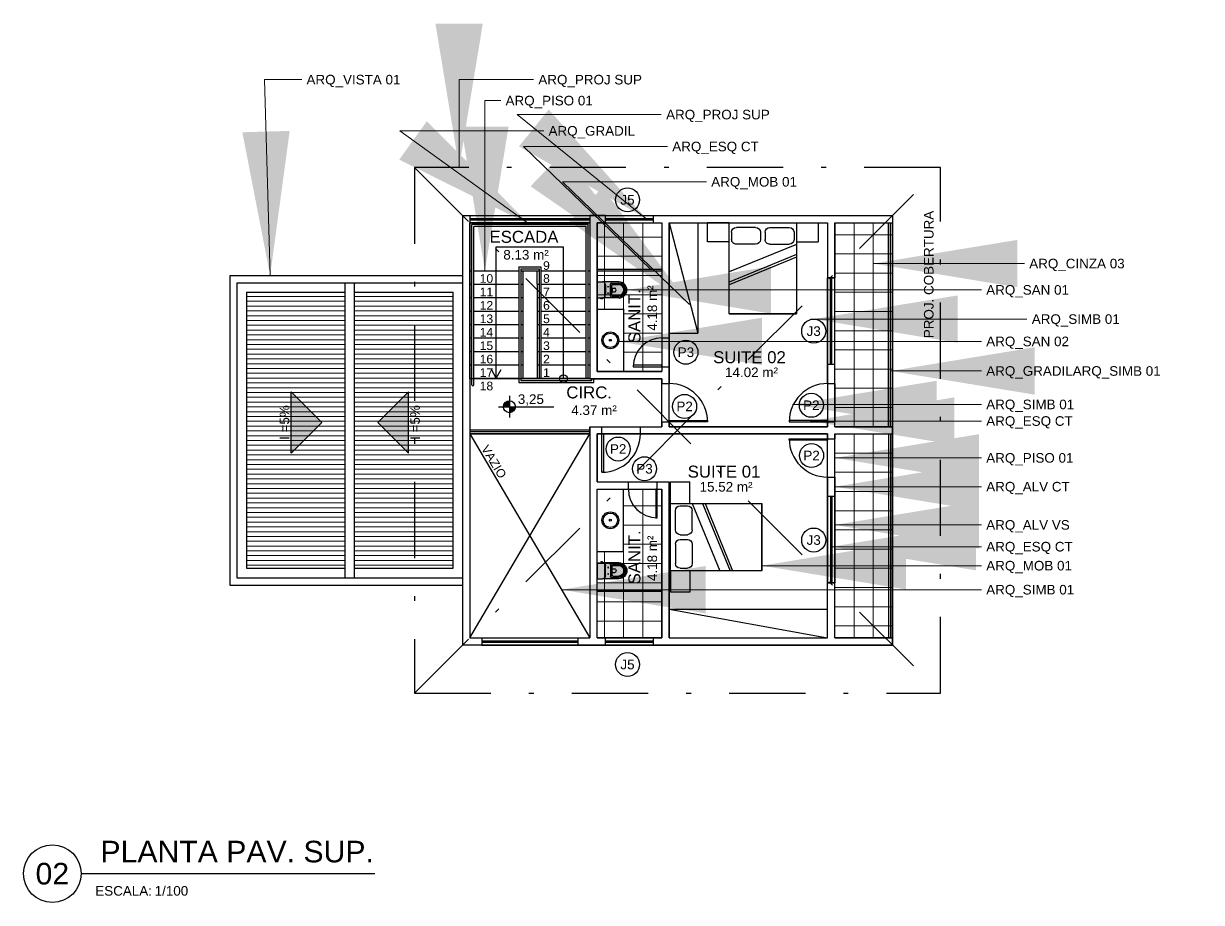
# Model space of a CAD drawing. Header units: metres. Extents: x -41.5 to 48.2, y -38.6 to 8.1.
# Drawn here: x -41.52 to -16.99, y -38.63 to -20.32 of the extents above; entities that cross this region are included whole.
import ezdxf
from ezdxf.enums import TextEntityAlignment as Align

# ---------------------------------------------------------------- set-up
doc = ezdxf.new("R2010")
doc.units = ezdxf.units.M
doc.header["$LTSCALE"] = 0.25
doc.linetypes.add('DASHDOT2', pattern=[12.7, 6.35, -3.175, 0, -3.175])
doc.layers.add('ARQ_0_AREAS', color=7, linetype='Continuous', true_color=0x5a1694, plot=False)
for name, color, linetype in [('ARQ_ALV CT', 4, 'Continuous'), ('ARQ_ALV VS', 2, 'Continuous'), ('ARQ_ESQ CT', 30, 'Continuous'), ('ARQ_GRADIL', 2, 'Continuous'), ('ARQ_METAL CT', 2, 'Continuous'), ('ARQ_MOB 01', 1, 'Continuous'), ('ARQ_PISO 01', 1, 'Continuous'), ('ARQ_PROJ SUP', 1, 'DASHDOT2'), ('ARQ_SAN 01', 1, 'Continuous'), ('ARQ_SAN 02', 2, 'Continuous'), ('ARQ_SIMB 01', 1, 'Continuous'), ('ARQ_TXT 01', 1, 'Continuous'), ('ARQ_VISTA 01', 1, 'Continuous'), ('LOUÇA', 2, 'Continuous'), ('SIMB_01', 1, 'Continuous'), ('SIMB_02', 2, 'Continuous'), ('SIMB_PREENCHIMENTO', 253, 'Continuous'), ('SIMB_TXT', 1, 'Continuous')]:
    doc.layers.add(name, color=color, linetype=linetype)
for name, color, linetype, lineweight in [('ARQ_CINZA 03', 252, 'Continuous', 9), ('ARQ_CINZA 04', 253, 'Continuous', 9), ('ARQ_CINZA 06', 255, 'Continuous', 9)]:
    doc.layers.add(name, color=color, linetype=linetype, lineweight=lineweight)
doc.layers.add('ARQ_COTA_AZUL', color=5, linetype='Continuous', lineweight=20, true_color=0x0000ff)
doc.styles.add('Annot_1.8mm', font='arial.ttf', dxfattribs={"height": 1.8})
doc.styles.add('Annot_2.0mm', font='arial.ttf', dxfattribs={"height": 2})
doc.styles.add('Annot_2.5mm', font='arial.ttf', dxfattribs={"height": 2.5})
doc.styles.add('cota', font='arial.ttf')
doc.styles.add('SIMB', font='arial.ttf')
doc.dimstyles.new('Info 01 - annot', dxfattribs={"dimtxt": 2, "dimasz": 3, "dimexe": 1, "dimexo": 1, "dimgap": 1, "dimtad": 1, "dimzin": 4, "dimtxsty": 'cota', "dimblk": 'DOTSMALL', "dimcen": 2, "dimdle": 1, "dimclrd": 256, "dimclre": 256, "dimclrt": 1, "dimazin": 2, "dimtfac": 0.09, "dimtix": 1, "dimtmove": 2, "dimatfit": 2, "dimfxl": 5, "dimfxlon": 1, "dimtolj": 1, "dimtzin": 4, "dimlwd": -1, "dimarcsym": 1})
pattern_1 = [(180, (47850.90202, 23400.09065), (-1e-17, -0.1), [])]
pattern_2 = [(270, (-28.221, -27.57218), (0.4, -2e-16), []), (0, (-28.221, -27.57218), (0, 0.4), [])]

# ---------------------------------------------------------------- blocks, each defined once
blk = doc.blocks.new('inclinacao')
at = {"layer": 'ARQ_CINZA 06'}
blk.add_hatch(color=256, dxfattribs=at).paths.add_polyline_path([(0, 0), (-6.36, -6.36), (6.36, -6.36)])
at = {"layer": 'SIMB_01'}
blk.add_lwpolyline([(0, 0), (-6.36, -6.36), (6.36, -6.36), (0, 0)], dxfattribs=at)
at = {"layer": 'SIMB_01', "style": 'Annot_2.0mm'}
blk.add_attdef('INCLINACAO', text='', height=2, dxfattribs=at).set_placement((0, -7.75), align=Align.MIDDLE_CENTER)
blk = doc.blocks.new('nivel_PB_A_D')
at = {"layer": 'SIMB_PREENCHIMENTO', "transparency": 33554587}
h = blk.add_hatch(color=256, dxfattribs=at)
h.dxf.hatch_style = 1
h.paths.add_polyline_path([(0, 1.25, 0.414214), (-1.25, 0), (0, 0)])
h.paths.add_polyline_path([(1.25, 0), (0, 0), (0, -1.25, 0.414214)])
at = {"layer": 'SIMB_01'}
for p, q in [((-2.25, 0), (9.25, 0)), ((0, 2.25), (0, -2.25))]:
    blk.add_line(p, q, dxfattribs=at)
blk.add_circle((0, 0), 1.25, dxfattribs=at)
at = {"layer": 'SIMB_TXT', "style": 'SIMB'}
blk.add_attdef('00,00', (1.76, 0.58), '', height=2, dxfattribs=at)
blk = doc.blocks.new('VASO_BELL')
at = {"true_color": 0xffffff}
h = blk.add_hatch(color=7, dxfattribs=at)
h.dxf.hatch_style = 1
edge = h.paths.add_edge_path()
edge.add_line((0, 0), (0.37, 0))
edge.add_line((0.37, 0), (0.37, -0.126))
edge.add_line((0.37, -0.126), (0.37, -0.505))
edge.add_arc((0.185, -0.505), 0.185, 180, 360, ccw=False)
edge.add_line((0, -0.505), (0, -0.126))
edge.add_line((0, -0.126), (0, 0))
h = blk.add_hatch(color=7, dxfattribs=at)
h.dxf.hatch_style = 1
h.paths.add_polyline_path([(-0.007, -0.086), (-0.022, -0.086), (-0.022, -0.121), (-0.007, -0.121)])
h = blk.add_hatch(color=7, dxfattribs=at)
h.dxf.hatch_style = 1
h.paths.add_polyline_path([(0, -0.089), (-0.007, -0.089), (-0.007, -0.117), (0, -0.117)])
at = {"layer": 'ARQ_SAN 01'}
for p, q in [((0.056, -0.361), (0.056, -0.505)), ((0.062, -0.361), (0.062, -0.505)), ((0.082, -0.336), (0.288, -0.336)), ((0.082, -0.342), (0.288, -0.342)), ((0.141, -0.353), (0.141, -0.406)), ((0.229, -0.353), (0.229, -0.406)), ((0.308, -0.361), (0.308, -0.505)), ((0.314, -0.361), (0.314, -0.505))]:
    blk.add_line(p, q, dxfattribs=at)
for centre in [(0.11, -0.255), (0.26, -0.255)]:
    blk.add_circle(centre, 0.0075, dxfattribs=at)
for centre, radius, start, end in [((0.185, -0.505), 0.129, 179.7773, 0.2227), ((0.082, -0.361), 0.025, 90, 180), ((0.082, -0.361), 0.019, 90, 180), ((0.185, -0.499), 0.123, 182.6006, 357.3994), ((0.191, -0.592), 0.244, 91.4264, 101.8331), ((0.168, -0.406), 0.027, 180, 229.1678), ((0.185, -0.386), 0.053, 229.1678, 310.8322), ((0.179, -0.592), 0.244, 78.1669, 88.5736), ((0.202, -0.406), 0.027, 310.8322, 0), ((0.288, -0.361), 0.025, 0, 90), ((0.288, -0.361), 0.019, 0, 90)]:
    blk.add_arc(centre, radius, start, end, dxfattribs=at)
at = {"layer": 'ARQ_SAN 02'}
for p, q in [((0, 0), (0, -0.126)), ((0, 0), (0.37, 0)), ((0.37, 0), (0.37, -0.126)), ((-0.022, -0.086), (-0.007, -0.086)), ((-0.022, -0.121), (-0.022, -0.086)), ((-0.022, -0.121), (-0.007, -0.121)), ((-0.007, -0.121), (-0.007, -0.086)), ((0, -0.089), (-0.007, -0.089)), ((0, -0.117), (-0.007, -0.117)), ((0, -0.505), (0, -0.126)), ((0.301, -0.195), (0.069, -0.195)), ((0.37, -0.505), (0.37, -0.126)), ((0.026, -0.331), (0.026, -0.505)), ((0.051, -0.306), (0.319, -0.306)), ((0.344, -0.331), (0.344, -0.505))]:
    blk.add_line(p, q, dxfattribs=at)
for centre, radius, start, end in [((0.069, -0.126), 0.069, 180, 270), ((0.301, -0.126), 0.069, 270, 0), ((0.185, -0.505), 0.185, 180, 0), ((0.051, -0.331), 0.025, 90, 180), ((0.185, -0.505), 0.159, 180, 0), ((0.319, -0.331), 0.025, 0, 90)]:
    blk.add_arc(centre, radius, start, end, dxfattribs=at)
blk = doc.blocks.new('*U25')
at = {"layer": 'SIMB_02'}
blk.add_line((6, 0), (67.14, 0), dxfattribs=at)
blk.add_circle((0, 0), 6, dxfattribs=at)
at = {"layer": 'SIMB_TXT', "style": 'SIMB'}
blk.add_text('ESCALA:', height=2, dxfattribs=at).set_placement((8.94, -4.58))
blk.add_attdef('TITULO_DO_DESENHO', text='', height=4.5, dxfattribs=at).set_placement((10.02, 1), align=Align.BOTTOM_LEFT)
blk.add_attdef('NUM', text='', height=4.5, dxfattribs=at).set_placement((0, 0), align=Align.MIDDLE_CENTER)
blk.add_attdef('ESCALA', (21.3, -4.58), '', height=2, dxfattribs=at)
blk = doc.blocks.new('*U24')
at = {"layer": 'SIMB_02'}
blk.add_circle((0, 0), 2.5, dxfattribs=at)
at = {"layer": 'SIMB_TXT', "style": 'SIMB'}
blk.add_attdef('CDESQ', text='', height=2, dxfattribs=at).set_placement((0, 0), align=Align.MIDDLE_CENTER)
blk = doc.blocks.new('CAMA 180')
at = {"layer": 'ARQ_MOB 01'}
for p, q in [((0.4, 1.15), (0, 1.15)), ((0, 0.7), (0, 1.15)), ((0.4, 0.7), (0.4, 1.15)), ((1.9, 0.7), (0, 0.7)), ((0, 0.7), (0, -0.7)), ((0.1, 0.15), (0.1, 0.55)), ((0.2, 0.65), (0.35, 0.65)), ((0.45, 0.15), (0.45, 0.55)), ((0.452, -0.7), (1.026, 0.7)), ((0.665, -0.7), (1.239, 0.7)), ((0.718, -0.7), (1.292, 0.7)), ((1.9, -0.7), (1.9, 0.7)), ((1.9, 0.7), (1.9, -0.7)), ((0.2, 0.05), (0.35, 0.05)), ((0.1, -0.15), (0.1, -0.55)), ((0.2, -0.05), (0.35, -0.05)), ((0.45, -0.15), (0.45, -0.55)), ((0, -0.7), (1.9, -0.7)), ((0, -0.7), (0, -1.15)), ((0.2, -0.65), (0.35, -0.65)), ((0.4, -0.7), (0.4, -1.15)), ((0, -1.15), (0.4, -1.15))]:
    blk.add_line(p, q, dxfattribs=at)
for centre, start, end in [((0.2, 0.55), 90, 180), ((0.35, 0.55), 0, 90), ((0.2, 0.15), 180, 270), ((0.35, 0.15), 270, 0), ((0.2, -0.15), 90, 180), ((0.35, -0.15), 0, 90), ((0.2, -0.55), 180, 270), ((0.35, -0.55), 270, 0)]:
    blk.add_arc(centre, 0.1, start, end, dxfattribs=at)
blk = doc.blocks.new('_DotSmall')
at = {"color": 0, "linetype": 'ByBlock', "const_width": 0.5}
blk.add_lwpolyline([(-0.0625, 0, 1), (0.0625, 0, 1)], format="xyb", close=True, dxfattribs=at)

msp = doc.modelspace()

# ---------------------------------------------------------------- hatches: boundary and pattern name
at = {"layer": 'ARQ_CINZA 03'}
h = msp.add_hatch(dxfattribs=at)
h.set_pattern_fill('_USER', color=256, scale=0.4, angle=270, double=1, pattern_type=0)
h.set_pattern_definition(pattern_2)
h.paths.add_polyline_path([(-29.021, -26.272), (-29.021, -27.572), (-28.221, -27.572), (-28.221, -24.472), (-29.571, -24.472), (-29.571, -26.272)])
h = msp.add_hatch(dxfattribs=at)
h.set_pattern_fill('_USER', color=256, scale=0.4, angle=270, double=1, pattern_type=0)
h.set_pattern_definition([(270, (-24.621, -28.72218), (0.4, -7e-17), []), (0, (-24.621, -28.72218), (0, 0.4), [])])
h.paths.add_polyline_path([(-24.621, -24.472), (-23.421, -24.472), (-23.421, -28.722), (-24.621, -28.722)])
h = msp.add_hatch(dxfattribs=at)
h.set_pattern_fill('_USER', color=256, scale=0.4, angle=270, double=1, pattern_type=0)
h.set_pattern_definition([(270, (-24.621, -28.87218), (0.4, -7e-17), []), (0, (-24.621, -28.87218), (0, 0.4), [])])
h.paths.add_polyline_path([(-24.621, -28.872), (-23.421, -28.872), (-23.421, -33.122), (-24.621, -33.122)])
h = msp.add_hatch(dxfattribs=at)
h.set_pattern_fill('_USER', color=256, scale=0.4, angle=270, double=1, pattern_type=0)
h.set_pattern_definition(pattern_2)
h.paths.add_polyline_path([(-29.021, -31.322), (-29.021, -30.022), (-28.221, -30.022), (-28.221, -33.122), (-29.571, -33.122), (-29.571, -31.322)])
at = {"layer": 'ARQ_CINZA 04'}
h = msp.add_hatch(dxfattribs=at)
h.set_pattern_fill('_USER', color=256, scale=0.1, angle=180, pattern_type=0)
h.set_pattern_definition(pattern_1)
h.paths.add_polyline_path([(-34.821, -25.922), (-36.871, -25.922), (-36.871, -31.672), (-34.821, -31.672)])
h = msp.add_hatch(dxfattribs=at)
h.set_pattern_fill('_USER', color=256, scale=0.1, angle=180, pattern_type=0)
h.set_pattern_definition(pattern_1)
h.paths.add_polyline_path([(-34.621, -31.672), (-32.571, -31.672), (-32.571, -25.922), (-34.621, -25.922)])

# ---------------------------------------------------------------- linework, layer by layer
at = {"layer": 'ARQ_0_AREAS'}
for points in [[(-32.371, -24.322), (-23.421, -24.322), (-23.421, -33.272), (-32.371, -33.272)], [(-32.371, -24.322), (-23.421, -24.322), (-23.421, -33.272), (-32.371, -33.272)], [(-32.221, -24.472), (-29.721, -24.472), (-29.721, -27.722), (-32.221, -27.722)], [(-29.571, -24.472), (-28.221, -24.472), (-28.221, -27.572), (-29.571, -27.572)], [(-29.571, -24.472), (-28.221, -24.472), (-28.221, -27.572), (-29.571, -27.572)], [(-28.071, -24.472), (-24.771, -24.472), (-24.771, -28.722), (-28.071, -28.722)], [(-24.621, -24.472), (-23.421, -24.472), (-23.421, -28.722), (-24.621, -28.722)], [(-32.221, -28.872), (-29.721, -28.872), (-29.721, -28.722), (-28.221, -28.722), (-28.221, -27.722), (-32.221, -27.722)], [(-29.571, -28.872), (-29.571, -29.872), (-28.071, -29.872), (-28.071, -33.122), (-24.771, -33.122), (-24.771, -28.872)], [(-24.621, -28.872), (-23.421, -28.872), (-23.421, -33.122), (-24.621, -33.122)], [(-29.571, -30.022), (-28.221, -30.022), (-28.221, -33.122), (-29.571, -33.122)], [(-29.571, -30.022), (-28.221, -30.022), (-28.221, -33.122), (-29.571, -33.122)]]:
    msp.add_lwpolyline(points, close=True, dxfattribs=at)
at = {"layer": 'ARQ_ALV CT'}
for p, q in [((-32.371, -33.272), (-32.371, -24.322)), ((-32.371, -24.322), (-32.221, -24.322)), ((-32.221, -24.322), (-32.221, -33.122)), ((-29.721, -24.322), (-29.721, -27.722)), ((-29.396, -24.322), (-29.721, -24.322)), ((-29.396, -24.472), (-29.571, -24.472)), ((-29.571, -24.472), (-29.571, -27.572)), ((-29.396, -24.322), (-28.396, -24.322)), ((-29.396, -24.472), (-28.396, -24.472)), ((-28.396, -24.322), (-23.421, -24.322)), ((-28.396, -24.472), (-28.221, -24.472)), ((-28.221, -24.472), (-28.221, -26.872)), ((-28.071, -24.472), (-28.071, -26.872)), ((-28.071, -24.472), (-24.771, -24.472)), ((-24.771, -24.472), (-24.771, -25.622)), ((-24.621, -24.472), (-24.621, -25.622)), ((-24.621, -24.472), (-23.421, -24.472)), ((-23.421, -24.322), (-23.421, -24.472)), ((-24.621, -25.622), (-24.771, -25.622)), ((-24.771, -25.622), (-24.621, -25.622)), ((-28.221, -26.872), (-28.071, -26.872)), ((-28.221, -27.472), (-28.071, -27.472)), ((-28.221, -27.472), (-28.221, -27.572)), ((-28.071, -27.472), (-28.071, -27.822)), ((-24.771, -27.422), (-24.621, -27.422)), ((-24.771, -27.822), (-24.771, -27.422)), ((-24.621, -27.822), (-24.621, -27.422)), ((-29.571, -27.572), (-28.221, -27.572)), ((-29.721, -27.722), (-29.571, -27.722)), ((-29.571, -27.722), (-28.221, -27.722)), ((-28.221, -27.722), (-28.221, -27.822)), ((-28.221, -27.822), (-28.071, -27.822)), ((-24.771, -27.822), (-24.621, -27.822)), ((-28.221, -28.622), (-28.071, -28.622)), ((-28.221, -28.622), (-28.221, -28.722)), ((-28.071, -28.622), (-28.071, -28.722)), ((-24.771, -28.722), (-24.771, -28.622)), ((-24.771, -28.622), (-24.621, -28.622)), ((-24.621, -28.722), (-24.621, -28.622)), ((-29.721, -28.722), (-29.471, -28.722)), ((-29.721, -28.722), (-29.721, -33.122)), ((-29.571, -28.872), (-29.471, -28.872)), ((-29.571, -29.872), (-29.571, -28.872)), ((-29.471, -28.872), (-29.471, -28.722)), ((-28.671, -28.722), (-28.221, -28.722)), ((-28.671, -28.872), (-28.671, -28.722)), ((-28.671, -28.872), (-24.771, -28.872)), ((-28.071, -28.722), (-24.771, -28.722)), ((-24.771, -28.872), (-24.771, -28.972)), ((-24.621, -28.722), (-23.421, -28.722)), ((-24.621, -28.872), (-24.621, -28.972)), ((-24.621, -28.872), (-23.421, -28.872)), ((-23.421, -28.872), (-23.421, -28.722)), ((-24.771, -28.972), (-24.621, -28.972)), ((-29.571, -29.872), (-28.921, -29.872)), ((-28.921, -30.022), (-28.921, -29.872)), ((-28.321, -29.872), (-28.071, -29.872)), ((-28.321, -30.022), (-28.321, -29.872)), ((-28.071, -33.122), (-28.071, -29.872)), ((-24.771, -29.772), (-24.771, -30.172)), ((-24.771, -29.772), (-24.621, -29.772)), ((-24.621, -29.772), (-24.621, -30.172)), ((-29.571, -33.122), (-29.571, -30.022)), ((-29.571, -30.022), (-28.921, -30.022)), ((-28.321, -30.022), (-28.221, -30.022)), ((-28.221, -33.122), (-28.221, -30.022)), ((-24.771, -30.172), (-24.621, -30.172)), ((-24.621, -31.972), (-24.771, -31.972)), ((-24.771, -31.972), (-24.621, -31.972)), ((-24.771, -33.122), (-24.771, -31.972)), ((-24.621, -33.122), (-24.621, -31.972)), ((-31.971, -33.272), (-32.371, -33.272)), ((-32.221, -33.122), (-31.971, -33.122)), ((-31.971, -33.122), (-31.971, -33.272)), ((-29.971, -33.122), (-29.971, -33.272)), ((-29.971, -33.122), (-29.721, -33.122)), ((-29.971, -33.272), (-29.396, -33.272)), ((-29.571, -33.122), (-29.396, -33.122)), ((-29.396, -33.122), (-28.396, -33.122)), ((-29.396, -33.272), (-28.396, -33.272)), ((-28.396, -33.122), (-28.221, -33.122)), ((-28.396, -33.272), (-23.421, -33.272)), ((-28.071, -33.122), (-24.771, -33.122)), ((-24.621, -33.122), (-23.421, -33.122)), ((-23.421, -33.272), (-23.421, -33.122))]:
    msp.add_line(p, q, dxfattribs=at)
at = {"layer": 'ARQ_ALV VS'}
for p, q in [((-24.771, -27.422), (-24.771, -25.622)), ((-24.621, -27.422), (-24.621, -25.622)), ((-24.771, -30.172), (-24.771, -31.972)), ((-24.621, -30.172), (-24.621, -31.972))]:
    msp.add_line(p, q, dxfattribs=at)
at = {"layer": 'ARQ_ESQ CT'}
for p, q in [((-32.221, -24.382), (-29.721, -24.382)), ((-32.221, -24.412), (-29.721, -24.412)), ((-29.571, -25.442), (-28.221, -25.442)), ((-29.571, -25.472), (-28.221, -25.472)), ((-24.711, -27.422), (-24.711, -25.622)), ((-24.681, -27.422), (-24.681, -25.622)), ((-24.711, -30.172), (-24.711, -31.972)), ((-24.681, -30.172), (-24.681, -31.972)), ((-29.571, -32.122), (-28.221, -32.122)), ((-29.571, -32.152), (-28.221, -32.152)), ((-31.971, -33.182), (-29.971, -33.182)), ((-31.971, -33.212), (-29.971, -33.212))]:
    msp.add_line(p, q, dxfattribs=at)
for points in [[(-28.221, -27.472), (-28.221, -27.442), (-28.821, -27.442), (-28.821, -27.472)], [(-28.071, -28.622), (-28.071, -28.592), (-27.271, -28.592), (-27.271, -28.622)], [(-24.771, -28.622), (-24.771, -28.592), (-25.571, -28.592), (-25.571, -28.622)], [(-29.471, -28.872), (-29.441, -28.872), (-29.441, -29.672), (-29.471, -29.672)], [(-24.771, -28.972), (-24.771, -29.002), (-25.571, -29.002), (-25.571, -28.972)], [(-28.321, -30.022), (-28.351, -30.022), (-28.351, -30.622), (-28.321, -30.622)]]:
    msp.add_lwpolyline(points, close=True, dxfattribs=at)
at = {"layer": 'ARQ_GRADIL'}
for p, q in [((-29.761, -24.512), (-32.181, -24.512)), ((-32.181, -27.852), (-32.181, -24.512)), ((-29.761, -27.712), (-29.761, -24.512)), ((-23.501, -28.722), (-23.501, -24.472)), ((-23.461, -28.722), (-23.461, -24.472)), ((-29.801, -24.552), (-32.141, -24.552)), ((-32.141, -27.852), (-32.141, -24.552)), ((-29.801, -27.712), (-29.801, -24.552)), ((-31.201, -25.392), (-30.741, -25.392)), ((-31.201, -25.392), (-31.201, -27.802)), ((-31.161, -25.432), (-30.781, -25.432)), ((-31.161, -25.432), (-31.161, -27.762)), ((-30.781, -25.432), (-30.781, -27.712)), ((-30.741, -25.392), (-30.741, -27.712)), ((-31.201, -27.802), (-29.641, -27.802)), ((-31.161, -27.762), (-29.681, -27.762)), ((-29.681, -27.762), (-29.681, -27.722)), ((-29.641, -27.802), (-29.641, -27.722)), ((-29.721, -28.792), (-32.221, -28.792)), ((-29.721, -28.832), (-32.221, -28.832)), ((-23.501, -28.872), (-23.501, -33.122)), ((-23.461, -28.872), (-23.461, -33.122))]:
    msp.add_line(p, q, dxfattribs=at)
msp.add_arc((-32.161, -27.852), 0.02, 180, 0, dxfattribs=at)
at = {"layer": 'ARQ_MOB 01', "linetype": 'Continuous'}
for p, q in [((-28.071, -24.472), (-27.471, -26.772)), ((-27.471, -24.472), (-27.471, -26.772)), ((-28.071, -26.772), (-27.471, -26.772)), ((-28.071, -32.522), (-24.771, -32.522)), ((-28.071, -32.522), (-24.771, -33.122))]:
    msp.add_line(p, q, dxfattribs=at)
at = {"layer": 'ARQ_PISO 01'}
for p, q in [((-32.221, -24.322), (-29.721, -24.322)), ((-29.721, -24.472), (-32.221, -24.472)), ((-23.421, -28.722), (-23.421, -24.472)), ((-32.221, -25.472), (-32.181, -25.472)), ((-32.141, -25.472), (-31.201, -25.472)), ((-31.161, -25.472), (-30.781, -25.472)), ((-31.121, -25.472), (-31.121, -27.712)), ((-30.821, -25.752), (-30.821, -25.472)), ((-30.741, -25.472), (-29.801, -25.472)), ((-29.761, -25.472), (-29.721, -25.472)), ((-32.221, -25.752), (-32.181, -25.752)), ((-32.141, -25.752), (-31.201, -25.752)), ((-31.161, -25.752), (-31.121, -25.752)), ((-30.821, -25.752), (-30.821, -27.712)), ((-30.821, -25.752), (-30.781, -25.752)), ((-30.741, -25.752), (-29.801, -25.752)), ((-29.761, -25.752), (-29.721, -25.752)), ((-32.221, -26.032), (-32.181, -26.032)), ((-32.141, -26.032), (-31.201, -26.032)), ((-31.161, -26.032), (-31.121, -26.032)), ((-30.821, -26.032), (-30.781, -26.032)), ((-30.741, -26.032), (-29.801, -26.032)), ((-29.761, -26.032), (-29.721, -26.032)), ((-32.221, -26.312), (-32.181, -26.312)), ((-32.141, -26.312), (-31.201, -26.312)), ((-31.161, -26.312), (-31.121, -26.312)), ((-30.821, -26.312), (-30.781, -26.312)), ((-30.741, -26.312), (-29.801, -26.312)), ((-29.761, -26.312), (-29.721, -26.312)), ((-32.221, -26.592), (-32.181, -26.592)), ((-32.141, -26.592), (-31.201, -26.592)), ((-31.161, -26.592), (-31.121, -26.592)), ((-30.821, -26.592), (-30.781, -26.592)), ((-30.741, -26.592), (-29.801, -26.592)), ((-29.761, -26.592), (-29.721, -26.592)), ((-32.221, -26.872), (-32.181, -26.872)), ((-32.141, -26.872), (-31.201, -26.872)), ((-31.161, -26.872), (-31.121, -26.872)), ((-30.821, -26.872), (-30.781, -26.872)), ((-30.741, -26.872), (-29.801, -26.872)), ((-29.761, -26.872), (-29.721, -26.872)), ((-28.221, -26.872), (-28.221, -27.472)), ((-28.071, -26.872), (-28.071, -27.472)), ((-32.221, -27.152), (-32.181, -27.152)), ((-32.141, -27.152), (-31.201, -27.152)), ((-31.161, -27.152), (-31.121, -27.152)), ((-30.821, -27.152), (-30.781, -27.152)), ((-30.741, -27.152), (-29.801, -27.152)), ((-29.761, -27.152), (-29.721, -27.152)), ((-32.221, -27.432), (-32.181, -27.432)), ((-32.141, -27.432), (-31.201, -27.432)), ((-31.161, -27.432), (-31.121, -27.432)), ((-30.821, -27.432), (-30.781, -27.432)), ((-30.741, -27.432), (-29.801, -27.432)), ((-29.761, -27.432), (-29.721, -27.432)), ((-32.221, -27.712), (-32.181, -27.712)), ((-32.141, -27.712), (-31.201, -27.712)), ((-31.161, -27.712), (-29.721, -27.712)), ((-28.221, -28.622), (-28.221, -27.822)), ((-28.071, -28.622), (-28.071, -27.822)), ((-24.771, -27.822), (-24.771, -28.622)), ((-24.621, -27.822), (-24.621, -28.622)), ((-29.721, -28.872), (-32.221, -28.872)), ((-29.471, -28.722), (-28.671, -28.722)), ((-29.471, -28.872), (-28.671, -28.872)), ((-23.421, -33.122), (-23.421, -28.872)), ((-24.771, -29.772), (-24.771, -28.972)), ((-24.621, -29.772), (-24.621, -28.972)), ((-28.921, -29.872), (-28.321, -29.872)), ((-28.921, -30.022), (-28.321, -30.022)), ((-31.971, -33.122), (-29.971, -33.122)), ((-31.971, -33.272), (-29.971, -33.272))]:
    msp.add_line(p, q, dxfattribs=at)
at = {"layer": 'ARQ_PROJ SUP'}
for p, q in [((-33.371, -34.272), (-22.421, -23.322)), ((-33.371, -23.322), (-22.421, -34.272)), ((-29.396, -24.472), (-29.396, -24.322)), ((-29.396, -24.382), (-28.396, -24.382)), ((-29.396, -24.412), (-28.396, -24.412)), ((-28.396, -24.472), (-28.396, -24.322)), ((-29.396, -33.272), (-29.396, -33.122)), ((-29.396, -33.182), (-28.396, -33.182)), ((-29.396, -33.212), (-28.396, -33.212)), ((-28.396, -33.272), (-28.396, -33.122))]:
    msp.add_line(p, q, dxfattribs=at)
msp.add_lwpolyline([(-33.371, -34.272), (-22.421, -34.272), (-22.421, -23.322), (-33.371, -23.322)], close=True, dxfattribs=at)
at = {"layer": 'ARQ_SAN 02'}
for p, q in [((-29.571, -26.272), (-29.021, -26.272)), ((-29.021, -26.272), (-29.021, -27.572)), ((-29.021, -31.322), (-29.021, -30.022)), ((-29.571, -31.322), (-29.021, -31.322))]:
    msp.add_line(p, q, dxfattribs=at)
for centre, radius in [((-29.296, -26.922), 0.175), ((-29.296, -26.922), 0.15), ((-29.296, -26.922), 0.02), ((-29.296, -30.672), 0.175), ((-29.296, -30.672), 0.15), ((-29.296, -30.672), 0.02)]:
    msp.add_circle(centre, radius, dxfattribs=at)
at = {"layer": 'ARQ_SIMB 01'}
for p, q in [((-31.671, -24.972), (-30.271, -24.972)), ((-31.671, -27.722), (-31.671, -24.972)), ((-30.271, -27.722), (-30.271, -24.972)), ((-31.671, -27.712), (-31.774, -27.532)), ((-31.671, -27.712), (-31.568, -27.532)), ((-32.221, -33.122), (-29.721, -28.872)), ((-32.221, -28.872), (-29.721, -33.122))]:
    msp.add_line(p, q, dxfattribs=at)
msp.add_circle((-30.271, -27.722), 0.0819, dxfattribs=at)
for centre, radius, start, end in [((-28.221, -27.472), 0.6, 90, 180), ((-28.071, -28.622), 0.8, 0, 90), ((-24.771, -28.622), 0.8, 90, 180), ((-29.471, -28.872), 0.8, 270, 0), ((-24.771, -28.972), 0.8, 180, 270), ((-28.321, -30.022), 0.6, 180, 270)]:
    msp.add_arc(centre, radius, start, end, dxfattribs=at)
at = {"layer": 'ARQ_VISTA 01'}
for p, q in [((-37.221, -25.572), (-37.221, -32.022)), ((-37.221, -25.572), (-32.371, -25.572)), ((-37.071, -25.722), (-37.071, -31.872)), ((-37.071, -25.722), (-32.371, -25.722)), ((-34.821, -31.872), (-34.821, -25.722)), ((-34.621, -31.872), (-34.621, -25.722)), ((-36.871, -25.922), (-36.871, -31.672)), ((-36.871, -25.922), (-34.821, -25.922)), ((-34.621, -25.922), (-32.571, -25.922)), ((-32.571, -31.672), (-32.571, -25.922)), ((-37.071, -31.872), (-32.371, -31.872)), ((-36.871, -31.672), (-34.821, -31.672)), ((-34.621, -31.672), (-32.571, -31.672)), ((-37.221, -32.022), (-32.371, -32.022))]:
    msp.add_line(p, q, dxfattribs=at)

# ---------------------------------------------------------------- block references
at = {"xscale": 0.1, "yscale": 0.1, "zscale": 0.1}
msp.add_blockref('*U25', (-40.916, -38.035), dxfattribs=at).add_auto_attribs({'TITULO_DO_DESENHO': 'PLANTA PAV. SUP.', 'NUM': '02', 'ESCALA': '1/100'})
at = {"layer": 'ARQ_0_AREAS', "xscale": 0.1, "yscale": 0.1, "zscale": 0.1}
msp.add_blockref('nivel_PB_A_D', (-31.398, -28.306), dxfattribs=at).add_auto_attribs({'00,00': '3,25'})
at = {"layer": 'ARQ_MOB 01', "linetype": 'Continuous', "xscale": -1}
for p, rotation in [((-26.121, -24.472), 89.99999999999977), ((-28.041, -31.022), 180)]:
    msp.add_blockref('CAMA 180', p, dxfattribs=dict(at, rotation=rotation))
at = {"layer": 'ARQ_SAN 01', "xscale": 0.900000000000091, "yscale": 0.900000000000091, "zscale": 0.900000000000091, "rotation": 89.99999999999999}
msp.add_blockref('VASO_BELL', (-29.571, -26.039), dxfattribs=at)
at = {"layer": 'ARQ_SIMB 01', "xscale": 0.1, "yscale": 0.1, "zscale": 0.1}
for p, values in [((-28.938, -23.996), {'CDESQ': 'J5'}), ((-25.061, -26.73), {'CDESQ': 'J3'}), ((-27.722, -27.171), {'CDESQ': 'P3'}), ((-27.749, -28.299), {'CDESQ': 'P2'}), ((-25.11, -28.276), {'CDESQ': 'P2'}), ((-29.133, -29.187), {'CDESQ': 'P2'}), ((-25.105, -29.323), {'CDESQ': 'P2'}), ((-28.584, -29.598), {'CDESQ': 'P3'}), ((-25.061, -31.083), {'CDESQ': 'J3'}), ((-28.938, -33.677), {'CDESQ': 'J5'})]:
    msp.add_blockref('*U24', p, dxfattribs=at).add_auto_attribs(values)
at = {"layer": 'ARQ_SIMB 01'}
ref = msp.add_blockref('inclinacao', (-35.305, -28.635), dxfattribs=dict(at, xscale=-0.1, yscale=0.1, zscale=0.1, rotation=270))
ref.add_attrib('INCLINACAO', 'I =5%', dxfattribs={"layer": 'SIMB_01', "height": 0.2, "rotation": 90, "style": 'Annot_2.0mm'}).set_placement((-36.081, -28.635), align=Align.MIDDLE_CENTER)
at = {"layer": 'ARQ_SIMB 01', "xscale": 0.1, "yscale": 0.1, "zscale": 0.1, "rotation": 89.99999999999999}
msp.add_blockref('inclinacao', (-34.138, -28.635), dxfattribs=at).add_auto_attribs({'INCLINACAO': 'I =5%'})
at = {"layer": 'LOUÇA', "xscale": -0.900000000000091, "yscale": 0.900000000000091, "zscale": 0.900000000000091, "rotation": 89.99999999999977}
msp.add_blockref('VASO_BELL', (-29.571, -31.556), dxfattribs=at)

# ---------------------------------------------------------------- texts
at = {"layer": 'ARQ_COTA_AZUL', "color": 1, "char_height": 0.2, "attachment_point": 1, "style": 'cota'}
for s, insert in [('ARQ_VISTA 01', (-35.623, -21.391)), ('ARQ_PROJ SUP', (-30.795, -21.391)), ('ARQ_PROJ SUP', (-28.134, -22.119)), ('ARQ_GRADIL', (-30.583, -22.458)), ('ARQ_ESQ CT', (-28.006, -22.784)), ('ARQ_MOB 01', (-27.195, -23.519)), ('ARQ_CINZA 03', (-20.572, -25.223)), ('ARQ_SAN 01', (-21.468, -25.772)), ('ARQ_SIMB 01', (-20.519, -26.38)), ('ARQ_SAN 02', (-21.468, -26.845)), ('\\A1;ARQ_GRADILARQ_SIMB 01', (-21.468, -27.461)), ('\\A1;ARQ_SIMB 01', (-21.468, -28.158)), ('\\A1;ARQ_ESQ CT', (-21.468, -28.504)), ('\\A1;ARQ_PISO 01', (-21.468, -29.272)), ('\\A1;ARQ_ALV CT', (-21.468, -29.872)), ('\\A1;ARQ_ALV VS', (-21.468, -30.668)), ('\\A1;ARQ_ESQ CT', (-21.468, -31.122)), ('\\A1;ARQ_MOB 01', (-21.468, -31.518)), ('ARQ_SIMB 01', (-21.468, -32.018))]:
    msp.add_mtext(s, dxfattribs=dict(at, insert=insert))
at = {"layer": 'ARQ_METAL CT', "color": 1, "insert": (-31.478, -21.828), "char_height": 0.2, "attachment_point": 1, "style": 'cota'}
msp.add_mtext('ARQ_PISO 01', dxfattribs=at)
at = {"layer": 'ARQ_TXT 01', "attachment_point": 1}
for s, insert, char_height, width, rotation, style in [('PROJ. COBERTURA', (-22.765, -26.878), 0.2, 3.02196, 90, 'Annot_2.0mm'), ('SANIT.', (-28.92, -26.983), 0.25, 2.41083, 90, 'Annot_2.5mm'), ('4.18 m²', (-28.523, -26.723), 0.2, 1.1094, 90, 'Annot_2.0mm'), ('VAZIO', (-31.838, -29.082), 0.18, 0.56914, 301.0652, 'Annot_1.8mm'), ('SANIT.', (-28.92, -32.007), 0.25, 2.41083, 90, 'Annot_2.5mm'), ('4.18 m²', (-28.523, -31.938), 0.2, 1.1094, 90, 'Annot_2.0mm')]:
    msp.add_mtext(s, dxfattribs=dict(at, insert=insert, char_height=char_height, width=width, rotation=rotation, style=style))
for s, insert, char_height, width, style in [('ESCADA', (-31.812, -24.641), 0.25, 2.41083, 'Annot_2.5mm'), ('8.13 m²', (-31.525, -25.039), 0.2, 1.1094, 'Annot_2.0mm'), ('9', (-30.696, -25.275), 0.18, 1.02, 'Annot_1.8mm'), ('10', (-32.016, -25.544), 0.18, 1.02, 'Annot_1.8mm'), ('8', (-30.696, -25.544), 0.18, 1.02, 'Annot_1.8mm'), ('11', (-32.016, -25.824), 0.18, 1.02, 'Annot_1.8mm'), ('7', (-30.696, -25.824), 0.18, 1.02, 'Annot_1.8mm'), ('12', (-32.016, -26.104), 0.18, 1.02, 'Annot_1.8mm'), ('6', (-30.696, -26.104), 0.18, 1.02, 'Annot_1.8mm'), ('13', (-32.016, -26.384), 0.18, 1.02, 'Annot_1.8mm'), ('5', (-30.696, -26.384), 0.18, 1.02, 'Annot_1.8mm'), ('14', (-32.016, -26.664), 0.18, 1.02, 'Annot_1.8mm'), ('4', (-30.696, -26.664), 0.18, 1.02, 'Annot_1.8mm'), ('15', (-32.016, -26.944), 0.18, 1.02, 'Annot_1.8mm'), ('3', (-30.696, -26.944), 0.18, 1.02, 'Annot_1.8mm'), ('16', (-32.016, -27.224), 0.18, 1.02, 'Annot_1.8mm'), ('2', (-30.696, -27.224), 0.18, 1.02, 'Annot_1.8mm'), ('SUITE 02', (-27.155, -27.149), 0.25, 2.27532, 'Annot_2.5mm'), ('17', (-32.016, -27.504), 0.18, 1.02, 'Annot_1.8mm'), ('1', (-30.696, -27.504), 0.18, 1.02, 'Annot_1.8mm'), ('14.02 m²', (-26.907, -27.489), 0.2, 1.1094, 'Annot_2.0mm'), ('18', (-32.016, -27.784), 0.18, 1.02, 'Annot_1.8mm'), ('CIRC.', (-30.213, -27.882), 0.25, 2.41083, 'Annot_2.5mm'), ('4.37 m²', (-30.109, -28.279), 0.2, 1.1094, 'Annot_2.0mm'), ('SUITE 01', (-27.685, -29.533), 0.25, 2.27532, 'Annot_2.5mm'), ('15.52 m²', (-27.437, -29.874), 0.2, 1.1094, 'Annot_2.0mm')]:
    msp.add_mtext(s, dxfattribs=dict(at, insert=insert, char_height=char_height, width=width, style=style))

# ---------------------------------------------------------------- leaders
at = {"layer": 'ARQ_COTA_AZUL', "annotation_type": 0, "has_hookline": 1, "hookline_direction": 0}
for points, override, text_width in [([(-32.445, -23.322), (-32.445, -21.491), (-30.895, -21.491)], {"dimscale": 0, "dimgap": 1, "dimtad": 0}, 2.146), ([(-36.38, -25.572), (-36.498, -21.491), (-35.723, -21.491)], {"dimscale": 0, "dimgap": 1, "dimtad": 0}, 1.905), ([(-31.908, -25.472), (-31.908, -21.928), (-31.578, -21.928)], {"dimscale": 0, "dimtad": 0}, 1.766), ([(-28.554, -24.382), (-31.234, -22.219), (-28.234, -22.219)], {"dimscale": 0, "dimgap": 1, "dimtad": 0}, 2.146), ([(-30.971, -24.512), (-33.683, -22.558), (-30.683, -22.558)], {"dimscale": 0, "dimgap": 1, "dimtad": 0}, 1.791), ([(-28.458, -25.442), (-31.106, -22.884), (-28.106, -22.884)], {"dimscale": 0, "dimgap": 1, "dimtad": 0}, 1.795), ([(-27.648, -26.178), (-30.295, -23.619), (-27.295, -23.619)], {"dimscale": 0, "dimgap": 1, "dimtad": 0}, 1.734), ([(-23.821, -25.323), (-20.672, -25.323)], {"dimscale": 0, "dimgap": 1, "dimtad": 0}, 1.975), ([(-28.95, -25.872), (-21.568, -25.872)], {"dimscale": 0, "dimgap": 1, "dimtad": 0}, 1.672), ([(-25.061, -26.48), (-20.619, -26.48)], {"dimscale": 0, "dimgap": 1, "dimtad": 0}, 1.781), ([(-29.14, -26.945), (-21.568, -26.945)], {"dimscale": 0, "dimgap": 1, "dimtad": 0}, 1.709), ([(-23.461, -27.561), (-21.568, -27.561)], {"dimscale": 0, "dimgap": 1, "dimtad": 0}, 3.582), ([(-25.501, -28.258), (-21.568, -28.258)], {"dimscale": 0, "dimgap": 1, "dimtad": 0}, 1.781), ([(-25.132, -28.604), (-21.568, -28.604)], {"dimscale": 0, "dimgap": 1, "dimtad": 0}, 1.795), ([(-24.621, -29.372), (-21.568, -29.372)], {"dimscale": 0, "dimgap": 1, "dimtad": 0}, 1.766), ([(-24.621, -29.972), (-21.568, -29.972)], {"dimscale": 0, "dimgap": 1, "dimtad": 0}, 1.733), ([(-24.621, -30.768), (-21.568, -30.768)], {"dimscale": 0, "dimgap": 1, "dimtad": 0}, 1.725), ([(-24.681, -31.222), (-21.568, -31.222)], {"dimscale": 0, "dimgap": 1, "dimtad": 0}, 1.795), ([(-26.141, -31.618), (-21.568, -31.618)], {"dimscale": 0, "dimgap": 1, "dimtad": 0}, 1.734), ([(-30.312, -32.118), (-21.568, -32.118)], {"dimscale": 0, "dimgap": 1, "dimtad": 0}, 1.781)]:
    msp.add_leader(points, dimstyle='Info 01 - annot', override=override, dxfattribs=dict(at, text_width=text_width))

doc.saveas('drawing.dxf')
